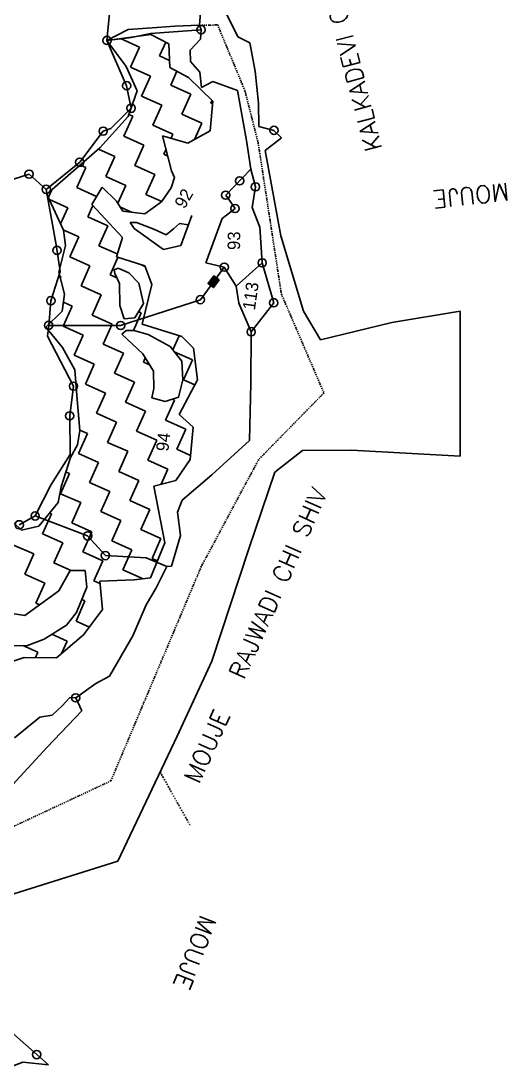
# Model space of a CAD drawing. Header units: metres. Extents: x 320480 to 323471, y 1845177 to 1849412.
# Drawn here: x 322762 to 323471, y 1845255 to 1846787 of the extents above; entities that cross this region are included whole.
import ezdxf

# ---------------------------------------------------------------- set-up
doc = ezdxf.new("R2010")
doc.units = ezdxf.units.M
doc.header["$LTSCALE"] = 0.3
doc.linetypes.add('DASHDOT', pattern=[1, 0.5, -0.25, 0, -0.25])
doc.linetypes.add('DIVIDE', pattern=[1.25, 0.5, -0.25, 0, -0.25, 0, -0.25])
for name, color, linetype in [('LINE_WATER', 4, 'Continuous'), ('OFF', 1, 'Continuous'), ('POLY_HATCH', 12, 'Continuous'), ('POLY_PARCEL', 6, 'Continuous'), ('POLY_WATER', 4, 'Continuous'), ('TEXT_MAPOUT', 7, 'Continuous'), ('TEXT_PARCEL', 7, 'Continuous'), ('V_BOUND_LINE', 7, 'Continuous'), ('V_BOUND_STREAM_LINE', 7, 'DASHDOT'), ('V_DIVIDE_LINE', 7, 'DIVIDE')]:
    doc.layers.add(name, color=color, linetype=linetype)
doc.styles.get("Standard").update_dxf_attribs({"font": 'simplex.shx'})
doc.styles.add('TEXT_MAP', font='', dxfattribs={"height": 1.8})
doc.styles.get('TEXT_MAP').set_extended_font_data('Kruti Dev 050')

msp = doc.modelspace()

# ---------------------------------------------------------------- hatches: boundary and pattern name
msp.add_hatch(color=256).paths.add_polyline_path([(323034.7, 1846403.9), (323042.5, 1846398.1), (323050.9, 1846409.4), (323043, 1846415.2)])

# ---------------------------------------------------------------- linework, layer by layer
msp.add_lwpolyline([(323050.9, 1846409.4), (323042.5, 1846398.1), (323034.7, 1846403.9), (323043, 1846415.2)], close=True)
for centre in [(323024.6, 1846774.4), (322887.2, 1846758.8), (322915.9, 1846692.7), (322922.4, 1846659.9), (323131, 1846627.5), (322881.6, 1846626.4), (322847.5, 1846581.1), (322773.5, 1846563.7), (323080.8, 1846553.9), (322798.5, 1846541.5), (323103.9, 1846545.2), (323060.5, 1846533), (323074.2, 1846513.6), (322814.3, 1846452.4), (323113.7, 1846434.3), (323058.4, 1846427.9), (322805.3, 1846379), (323023.6, 1846380.5), (323130.6, 1846376), (322802.1, 1846343), (322907.1, 1846342.8), (323097.7, 1846333.7), (322838.3, 1846254.3), (322832.8, 1846211), (322782.4, 1846064.9), (322759.1, 1846052), (322859, 1846035.8), (322884.9, 1846007.1), (322841.6, 1845799.5), (322784.5, 1845278.9)]:
    msp.add_circle(centre, 6.02)
at = {"layer": 'LINE_WATER'}
for p, q in [((322950.7, 1846769.1), (323024.6, 1846774.4)), ((322887.2, 1846758.8), (322923.2, 1846763.3)), ((322923.2, 1846763.3), (322950.7, 1846769.1))]:
    msp.add_line(p, q, dxfattribs=at)
at = {"layer": 'OFF'}
msp.add_line((323402.9, 1846363.6), (323402.8, 1846152.1), dxfattribs=at)
at = {"layer": 'POLY_HATCH'}
for p, q in [((322951.2, 1846767.4), (322887.2, 1846758.8)), ((322887.2, 1846758.8), (322915.1, 1846721)), ((322977.3, 1846753.8), (322951.2, 1846767.4)), ((322978.8, 1846719.1), (322977.3, 1846753.8)), ((322915.1, 1846721), (322931.3, 1846685.4)), ((323006.4, 1846704.9), (322978.8, 1846719.1)), ((323041.9, 1846670.1), (323006.4, 1846704.9)), ((322931.3, 1846685.4), (322918.3, 1846647.8)), ((323037.6, 1846626.7), (323041.9, 1846670.1)), ((322918.3, 1846647.8), (322877, 1846601.9)), ((322981.5, 1846568.6), (322968.4, 1846619.8)), ((322968.4, 1846619.8), (323005.2, 1846609)), ((323005.2, 1846609), (323037.6, 1846626.7)), ((322877, 1846601.9), (322799.6, 1846534.4)), ((322985.8, 1846559), (322981.1, 1846543.7)), ((322985.8, 1846559), (322981.5, 1846568.6)), ((322865.1, 1846519.4), (322880.2, 1846544.8)), ((322880.2, 1846544.8), (322901.2, 1846524.1)), ((322981.1, 1846543.7), (322966.9, 1846523.3)), ((322799.6, 1846534.4), (322823.5, 1846482.1)), ((322909.7, 1846471.1), (322865.1, 1846519.4)), ((322901.2, 1846524.1), (322910.5, 1846509.7)), ((322966.9, 1846523.3), (322942.5, 1846505.9)), ((322942.5, 1846505.9), (322910.5, 1846509.7)), ((322995.2, 1846459.4), (323011, 1846503.4)), ((322823.5, 1846482.1), (322826.8, 1846459.8)), ((322921, 1846493.3), (322930.1, 1846493.1)), ((322921, 1846493.3), (322926.9, 1846484.2)), ((322926.9, 1846484.2), (322969.9, 1846453.7)), ((322930.1, 1846493.1), (322955.7, 1846483.3)), ((322955.7, 1846483.3), (322973.8, 1846475.2)), ((322973.8, 1846475.2), (322984.3, 1846483.9)), ((322984.3, 1846483.9), (322992.9, 1846491.7)), ((322992.9, 1846491.7), (323006, 1846489.6)), ((322900.9, 1846442.9), (322909.7, 1846471.1)), ((322826.8, 1846459.8), (322816.9, 1846420.8)), ((322969.9, 1846453.7), (322995.2, 1846459.4)), ((322942.4, 1846430.1), (322900.9, 1846442.9)), ((322816.9, 1846420.8), (322825.3, 1846388.7)), ((322903.7, 1846426.4), (322897.6, 1846424.1)), ((322897.6, 1846424.1), (322898.6, 1846418.7)), ((322919, 1846419.6), (322903.7, 1846426.4)), ((322933.9, 1846404.6), (322919, 1846419.6)), ((322952.8, 1846402.7), (322942.4, 1846430.1)), ((322898.6, 1846418.7), (322905.3, 1846404)), ((322905.3, 1846404), (322906.1, 1846372)), ((322940.7, 1846374.9), (322933.9, 1846404.6)), ((322825.3, 1846388.7), (322821.7, 1846363.8)), ((322938.4, 1846344.9), (322952.8, 1846402.7)), ((322928, 1846353.9), (322940.7, 1846374.9)), ((322821.7, 1846363.8), (322798, 1846340.3)), ((322906.1, 1846372), (322912.4, 1846352.5)), ((322912.4, 1846352.5), (322928, 1846353.9)), ((322996.3, 1846326.6), (322938.4, 1846344.9)), ((322798, 1846340.3), (322822.5, 1846310.5)), ((322915, 1846335.7), (322909.1, 1846330)), ((322909.1, 1846330), (322939.6, 1846301.4)), ((322926.6, 1846335.6), (322915, 1846335.7)), ((322947.3, 1846329.7), (322926.6, 1846335.6)), ((322979.4, 1846312), (322947.3, 1846329.7)), ((322996.7, 1846290.9), (322979.4, 1846312)), ((323013.3, 1846309.6), (322996.3, 1846326.6)), ((322822.5, 1846310.5), (322840.1, 1846278.1)), ((322939.6, 1846301.4), (322955.1, 1846276.1)), ((323019.1, 1846263.4), (323013.3, 1846309.6)), ((322997.9, 1846263.7), (322996.7, 1846290.9)), ((322840.1, 1846278.1), (322843.5, 1846234.9)), ((322955.1, 1846276.1), (322955.5, 1846250.9)), ((322955.5, 1846250.9), (322952.7, 1846237.2)), ((322991.5, 1846238.2), (322997.9, 1846263.7)), ((322992.8, 1846212.8), (323019.1, 1846263.4)), ((322843.5, 1846234.9), (322847.8, 1846189.5)), ((322952.7, 1846237.2), (322972, 1846231.9)), ((322972, 1846231.9), (322991.5, 1846238.2)), ((323012.9, 1846194.4), (322992.8, 1846212.8)), ((322847.8, 1846189.5), (322844.1, 1846168.5)), ((323008.8, 1846147.1), (323012.9, 1846194.4)), ((322844.1, 1846168.5), (322834.1, 1846150.3)), ((322834.1, 1846150.3), (322820.5, 1846107.2)), ((322987.7, 1846116.8), (323008.8, 1846147.1)), ((322955.6, 1846108.4), (322987.7, 1846116.8)), ((322820.5, 1846107.2), (322816.1, 1846084.6)), ((322971.6, 1846025.7), (322955.6, 1846108.4)), ((322816.1, 1846084.6), (322787.5, 1846050.1)), ((322762.2, 1846044.4), (322725.2, 1846079.8)), ((322787.5, 1846050.1), (322762.2, 1846044.4)), ((322950.6, 1845974.5), (322971.6, 1846025.7)), ((322833.4, 1845985.1), (322817, 1845955.7)), ((322855.2, 1845985.3), (322833.4, 1845985.1)), ((322857.7, 1845960.9), (322855.2, 1845985.3)), ((322926.8, 1845971.9), (322950.6, 1845974.5)), ((322842.9, 1845924.1), (322857.7, 1845960.9)), ((322876.7, 1845969.7), (322926.8, 1845971.9)), ((322880.8, 1845928.2), (322876.7, 1845969.7)), ((322817, 1845955.7), (322767.5, 1845919.4)), ((322767.5, 1845919.4), (322727, 1845925.8)), ((322828, 1845905.7), (322842.9, 1845924.1)), ((322853, 1845891.4), (322880.8, 1845928.2)), ((322795.5, 1845885.2), (322828, 1845905.7)), ((322771.4, 1845876), (322795.5, 1845885.2)), ((322813.6, 1845858), (322853, 1845891.4)), ((322739.4, 1845875.2), (322771.4, 1845876)), ((322737.5, 1845848.5), (322766.4, 1845858.2)), ((322766.4, 1845858.2), (322813.6, 1845858))]:
    msp.add_line(p, q, dxfattribs=at)
at = {"layer": 'POLY_HATCH', "linetype": 'Continuous'}
for p, q in [((322934.6, 1846749.2), (322907.1, 1846761.5)), ((322963.9, 1846736.1), (322972.9, 1846756.1)), ((322921.5, 1846719.9), (322934.6, 1846749.2)), ((322978.3, 1846729.7), (322963.9, 1846736.1)), ((322950.9, 1846706.8), (322921.5, 1846719.9)), ((322980.2, 1846693.7), (322989.1, 1846713.8)), ((322937.8, 1846677.5), (322950.9, 1846706.8)), ((323009.5, 1846680.6), (322980.2, 1846693.7)), ((322996.4, 1846651.3), (323009.5, 1846680.6)), ((322967.1, 1846664.4), (322937.8, 1846677.5)), ((322954, 1846635.1), (322967.1, 1846664.4)), ((323038.8, 1846667.5), (323040.6, 1846671.5)), ((323041.5, 1846666.3), (323038.8, 1846667.5)), ((322924.7, 1846648.2), (322919.2, 1846650.6)), ((323025.7, 1846638.2), (322996.4, 1846651.3)), ((322911.6, 1846618.9), (322924.7, 1846648.2)), ((322983.3, 1846622), (322954, 1846635.1)), ((323015.1, 1846614.4), (323025.7, 1846638.2)), ((322940.9, 1846605.8), (322911.6, 1846618.9)), ((322980.7, 1846616.2), (322983.3, 1846622)), ((322927.8, 1846576.4), (322940.9, 1846605.8)), ((322898.5, 1846589.5), (322874.9, 1846600.1)), ((322885.4, 1846560.2), (322898.5, 1846589.5)), ((322970.2, 1846592.7), (322973.5, 1846599.9)), ((322976, 1846590.1), (322970.2, 1846592.7)), ((322843, 1846544), (322856.1, 1846573.3)), ((322856.1, 1846573.3), (322848.3, 1846576.8)), ((322957.1, 1846563.4), (322927.8, 1846576.4)), ((322914.7, 1846547.1), (322885.4, 1846560.2)), ((322944.1, 1846534), (322957.1, 1846563.4)), ((322872, 1846531), (322843, 1846544)), ((322903.1, 1846521.1), (322914.7, 1846547.1)), ((322801.6, 1846530), (322806, 1846540)), ((322829.9, 1846514.7), (322803.2, 1846526.6)), ((322967.2, 1846523.7), (322944.1, 1846534)), ((322819.4, 1846491.1), (322829.9, 1846514.7)), ((322859.2, 1846501.6), (322866.5, 1846517.9)), ((322923.2, 1846508.2), (322906.7, 1846515.6)), ((322888.6, 1846488.5), (322859.2, 1846501.6)), ((322846.1, 1846472.3), (322823.4, 1846482.4)), ((322875.5, 1846459.2), (322888.6, 1846488.5)), ((322833.1, 1846442.9), (322846.1, 1846472.3)), ((322902.2, 1846447.2), (322875.5, 1846459.2)), ((322862.4, 1846429.8), (322833.1, 1846442.9)), ((322891.7, 1846416.8), (322903.1, 1846442.2)), ((322849.3, 1846400.5), (322862.4, 1846429.8)), ((322942.7, 1846429.1), (322936.8, 1846431.8)), ((322820, 1846413.6), (322818.6, 1846414.2)), ((322819.2, 1846411.9), (322820, 1846413.6)), ((322901.5, 1846412.4), (322891.7, 1846416.8)), ((322878.6, 1846387.4), (322849.3, 1846400.5)), ((322836.2, 1846371.2), (322823.6, 1846376.8)), ((322865.5, 1846358.1), (322878.6, 1846387.4)), ((322823.1, 1846341.9), (322836.2, 1846371.2)), ((322894.8, 1846345), (322865.5, 1846358.1)), ((322925.8, 1846335.6), (322937.2, 1846361.3)), ((322937.2, 1846361.3), (322933.5, 1846362.9)), ((322881.7, 1846315.7), (322894.8, 1846345)), ((322852.4, 1846328.8), (322823.1, 1846341.9)), ((322839.3, 1846299.5), (322852.4, 1846328.8)), ((322983.4, 1846307.1), (322992.6, 1846327.7)), ((322911.1, 1846302.6), (322881.7, 1846315.7)), ((322868.7, 1846286.4), (322839.3, 1846299.5)), ((322898, 1846273.3), (322911.1, 1846302.6)), ((323012.1, 1846292.7), (322985.5, 1846304.6)), ((322855.6, 1846257.1), (322868.7, 1846286.4)), ((322940.4, 1846289.5), (322943.1, 1846295.7)), ((322949.3, 1846285.6), (322940.4, 1846289.5)), ((322999, 1846263.4), (323012.1, 1846292.7)), ((322927.3, 1846260.2), (322898, 1846273.3)), ((322884.9, 1846244), (322855.6, 1846257.1)), ((322914.2, 1846230.9), (322927.3, 1846260.2)), ((323015.3, 1846256.1), (322999, 1846263.4)), ((322871.8, 1846214.7), (322884.9, 1846244)), ((322985.9, 1846234), (322982.9, 1846235.4)), ((322943.5, 1846217.8), (322914.2, 1846230.9)), ((322972.8, 1846204.7), (322985.9, 1846234)), ((322901.1, 1846201.6), (322871.8, 1846214.7)), ((322930.4, 1846188.5), (322943.5, 1846217.8)), ((323002.2, 1846191.6), (322972.8, 1846204.7)), ((322858.7, 1846185.3), (322847.8, 1846190.2)), ((322888, 1846172.3), (322901.1, 1846201.6)), ((322989.1, 1846162.3), (323002.2, 1846191.6)), ((322845.6, 1846156), (322858.7, 1846185.3)), ((322959.8, 1846175.4), (322930.4, 1846188.5)), ((322946.7, 1846146.1), (322959.8, 1846175.4)), ((322917.4, 1846159.2), (322888, 1846172.3)), ((322904.3, 1846129.8), (322917.4, 1846159.2)), ((323009.3, 1846153.3), (322989.1, 1846162.3)), ((322874.9, 1846142.9), (322845.6, 1846156)), ((322976, 1846133), (322946.7, 1846146.1)), ((322832.5, 1846126.7), (322827.4, 1846129)), ((322861.9, 1846113.6), (322874.9, 1846142.9)), ((322933.6, 1846116.8), (322904.3, 1846129.8)), ((322966.3, 1846111.2), (322976, 1846133)), ((322819.4, 1846097.4), (322832.5, 1846126.7)), ((322891.2, 1846100.5), (322861.9, 1846113.6)), ((322920.5, 1846087.4), (322933.6, 1846116.8)), ((322848.8, 1846084.3), (322819.4, 1846097.4)), ((322878.1, 1846071.2), (322891.2, 1846100.5)), ((322835.7, 1846055), (322848.8, 1846084.3)), ((322949.8, 1846074.3), (322920.5, 1846087.4)), ((322793.3, 1846038.7), (322806.4, 1846068.1)), ((322806.4, 1846068.1), (322803.5, 1846069.4)), ((322907.4, 1846058.1), (322878.1, 1846071.2)), ((322936.7, 1846045), (322949.8, 1846074.3)), ((322865, 1846041.9), (322835.7, 1846055)), ((322894.3, 1846028.8), (322907.4, 1846058.1)), ((322822.6, 1846025.7), (322793.3, 1846038.7)), ((322851.9, 1846012.6), (322865, 1846041.9)), ((322966, 1846031.9), (322936.7, 1846045)), ((322780.2, 1846009.4), (322750.9, 1846022.5)), ((322809.5, 1845996.3), (322822.6, 1846025.7)), ((322923.6, 1846015.7), (322894.3, 1846028.8)), ((322953, 1846002.6), (322966, 1846031.9)), ((322767.1, 1845980.1), (322780.2, 1846009.4)), ((322881.2, 1845999.5), (322851.9, 1846012.6)), ((322910.5, 1845986.4), (322923.6, 1846015.7)), ((322834.7, 1845985.1), (322809.5, 1845996.3)), ((322868.1, 1845970.2), (322881.2, 1845999.5)), ((322960.7, 1845999.2), (322953, 1846002.6)), ((322796.4, 1845967), (322767.1, 1845980.1)), ((322939.8, 1845973.3), (322910.5, 1845986.4)), ((322783.3, 1845937.7), (322796.4, 1845967)), ((322877, 1845966.2), (322868.1, 1845970.2)), ((322789, 1845935.2), (322783.3, 1845937.7)), ((322842, 1845911.5), (322855, 1845940.8)), ((322855, 1845940.8), (322850.4, 1845942.9)), ((322861.6, 1845902.8), (322842, 1845911.5)), ((322828.9, 1845882.2), (322806.6, 1845892.2)), ((322786.5, 1845866), (322764.5, 1845875.8)), ((322820.8, 1845864.1), (322828.9, 1845882.2)), ((322783, 1845858.2), (322786.5, 1845866))]:
    msp.add_line(p, q, dxfattribs=at)
at = {"layer": 'POLY_PARCEL'}
for p, q in [((322915.9, 1846692.7), (322887.2, 1846758.8)), ((322922.4, 1846659.9), (322915.9, 1846692.7)), ((322892.6, 1846630.3), (322922.4, 1846659.9)), ((322847.5, 1846581.1), (322881.6, 1846626.4)), ((322881.6, 1846626.4), (322892.6, 1846630.3)), ((322798.5, 1846541.5), (322847.5, 1846581.1)), ((322773.5, 1846563.7), (322676.8, 1846533.3)), ((322798.5, 1846541.5), (322773.5, 1846563.7)), ((323060.5, 1846533), (323097.3, 1846571)), ((322813.1, 1846460.6), (322798.5, 1846541.5)), ((323074.2, 1846513.6), (323060.5, 1846533)), ((323055.3, 1846499.1), (323074.2, 1846513.6)), ((323031.4, 1846434.4), (323055.3, 1846499.1)), ((322818.8, 1846421.5), (322813.1, 1846460.6)), ((323058.4, 1846427.9), (323031.4, 1846434.4)), ((323075.9, 1846400.4), (323113.7, 1846434.3)), ((322805.3, 1846379), (322818.8, 1846421.5)), ((323023.6, 1846380.5), (323058.4, 1846427.9)), ((323058.4, 1846427.9), (323075.9, 1846400.4)), ((323075.9, 1846400.4), (323079.8, 1846375.4)), ((322802.1, 1846343), (322805.3, 1846379)), ((322907.1, 1846342.8), (323023.6, 1846380.5)), ((323079.8, 1846375.4), (323097.7, 1846333.7)), ((322800.6, 1846327.1), (322802.1, 1846343)), ((322802.1, 1846343), (322907.1, 1846342.8)), ((322838.3, 1846254.3), (322800.6, 1846327.1)), ((322832.8, 1846211), (322838.3, 1846254.3)), ((322833.6, 1846154.8), (322832.8, 1846211)), ((322805.7, 1846110.9), (322833.6, 1846154.8)), ((322782.4, 1846064.9), (322805.7, 1846110.9)), ((322759.1, 1846052), (322782.4, 1846064.9)), ((322782.4, 1846064.9), (322859, 1846035.8)), ((322859, 1846035.8), (322884.9, 1846007.1)), ((322884.9, 1846007.1), (322944.5, 1846004)), ((322944.5, 1846004), (322974.4, 1845990.9)), ((322821.8, 1845787.7), (322833, 1845800.2)), ((322833, 1845800.2), (322841.6, 1845799.5)), ((322807.2, 1845774), (322821.8, 1845787.7)), ((322752, 1845741.1), (322789, 1845771.3)), ((322789, 1845771.3), (322807.2, 1845774)), ((322801.8, 1845263.7), (322726.9, 1845329.7)), ((322729.8, 1845254.9), (322764.2, 1845267.6)), ((322764.2, 1845267.6), (322801.8, 1845263.7))]:
    msp.add_line(p, q, dxfattribs=at)
at = {"layer": 'POLY_WATER'}
for p, q in [((323028.7, 1846864.7), (323022.4, 1846781)), ((323078.3, 1846763.9), (323054.4, 1846812.1)), ((323022.4, 1846781), (323024.6, 1846774.4)), ((323024.6, 1846774.4), (323023.6, 1846760.7)), ((323023.6, 1846760.7), (323008.6, 1846744.5)), ((323095.5, 1846755.3), (323078.3, 1846763.9)), ((323008.6, 1846744.5), (323009.2, 1846728.3)), ((323103.3, 1846714.2), (323095.5, 1846755.3)), ((323009.2, 1846728.3), (323022.7, 1846712.4)), ((323022.7, 1846712.4), (323025.1, 1846690.1)), ((323108.6, 1846667.3), (323103.3, 1846714.2)), ((323025.1, 1846690.1), (323041.8, 1846698.7)), ((323041.8, 1846698.7), (323077.9, 1846685.6)), ((323077.9, 1846685.6), (323091.1, 1846612.9)), ((323109, 1846633), (323108.6, 1846667.3)), ((323131, 1846627.5), (323109, 1846633)), ((323141.9, 1846616.6), (323131, 1846627.5)), ((323091.1, 1846612.9), (323097.3, 1846571)), ((323118, 1846598.4), (323141.9, 1846616.6)), ((323140.9, 1846473.6), (323118, 1846598.4)), ((323097.3, 1846571), (323103.9, 1846545.2)), ((323103.9, 1846545.2), (323099, 1846515.1)), ((323099, 1846515.1), (323110.3, 1846486.3)), ((323110.3, 1846486.3), (323113.7, 1846434.3)), ((323174, 1846363.5), (323140.9, 1846473.6)), ((323113.7, 1846434.3), (323130.6, 1846376)), ((323130.6, 1846376), (323097.7, 1846333.7)), ((323199, 1846321.8), (323174, 1846363.5)), ((323402.9, 1846363.6), (323302.9, 1846347.1)), ((323302.9, 1846347.1), (323199, 1846321.8)), ((323097.7, 1846333.7), (323097.3, 1846258.7)), ((323097.3, 1846258.7), (323095.2, 1846174.8)), ((323095.2, 1846174.8), (323040.2, 1846124.8)), ((323132, 1846128.7), (323172.4, 1846160.5)), ((323172.4, 1846160.5), (323244.2, 1846160.8)), ((323244.2, 1846160.8), (323402.8, 1846152.1)), ((323094.4, 1846017), (323132, 1846128.7)), ((323040.2, 1846124.8), (322996.9, 1846087.7)), ((322996.9, 1846087.7), (322990.1, 1846070.5)), ((322990.1, 1846070.5), (322994.6, 1846036.2)), ((322994.6, 1846036.2), (322981.6, 1845991.6)), ((323040.4, 1845853.1), (323094.4, 1846017)), ((322974.4, 1845990.9), (322958.4, 1845958.9)), ((322981.6, 1845991.6), (322974.4, 1845990.9)), ((322958.4, 1845958.9), (322944.4, 1845935.4)), ((322944.4, 1845935.4), (322925.1, 1845890.2)), ((322925.1, 1845890.2), (322890.9, 1845830.9)), ((322989.8, 1845743.6), (323040.4, 1845853.1)), ((322890.9, 1845830.9), (322870.8, 1845820.6)), ((322870.8, 1845820.6), (322841.6, 1845799.5)), ((322841.6, 1845799.5), (322850.3, 1845780.6)), ((322850.3, 1845780.6), (322800, 1845727.7)), ((322903.1, 1845561.1), (322989.8, 1845743.6)), ((322800, 1845727.7), (322749.5, 1845672.3)), ((322734.3, 1845507.9), (322903.1, 1845561.1))]:
    msp.add_line(p, q, dxfattribs=at)
at = {"layer": 'V_BOUND_LINE'}
for p, q in [((322887.2, 1846758.8), (322902.4, 1846920.9)), ((322887.2, 1846758.8), (322918.1, 1846775)), ((322918.1, 1846775), (322959.8, 1846777.9)), ((322959.8, 1846777.9), (322986.4, 1846779.4)), ((322986.4, 1846779.4), (323022.4, 1846781))]:
    msp.add_line(p, q, dxfattribs=at)
at = {"layer": 'V_BOUND_STREAM_LINE', "ltscale": 10}
for p, q in [((323022.4, 1846781), (323048.8, 1846781.4)), ((323048.8, 1846781.4), (323088.6, 1846685.4)), ((323088.6, 1846685.4), (323107.9, 1846609.4)), ((323107.9, 1846609.4), (323141.8, 1846388.7)), ((323141.8, 1846388.7), (323203.9, 1846244.4)), ((323203.9, 1846244.4), (323108.7, 1846147.3)), ((323108.7, 1846147.3), (323024.8, 1845991)), ((323024.8, 1845991), (322892.9, 1845678.3)), ((322892.9, 1845678.3), (322680, 1845578.7))]:
    msp.add_line(p, q, dxfattribs=at)
at = {"layer": 'V_DIVIDE_LINE', "ltscale": 10}
msp.add_line((322964.9, 1845691.1), (323009, 1845612.6), dxfattribs=at)

# ---------------------------------------------------------------- texts
at = {"layer": 'TEXT_MAPOUT'}
for s, height, rotation, p in [('KALKADEVI CHI SHIV', 25.282, 104.5827, (323289.2, 1846600.7)), ('MOUJE ', 25.28, 186.0289, (323472.8, 1846550.8)), ('RAJWADI CHI SHIV', 25.282, 65.9427, (323087.2, 1845824.5)), ('MOUJE', 25.28, 65.9427, (323021.7, 1845672.5)), ('MOUJE', 25.28, 248.803, (323023.9, 1845484.5))]:
    msp.add_text(s, height=height, rotation=rotation, dxfattribs=at).set_placement(p)
at = {"layer": 'TEXT_PARCEL', "style": 'TEXT_MAP'}
for s, rotation, p in [('92', 60.2361, (323000.5, 1846512)), ('93', 89.1266, (323081.4, 1846452.9)), ('113', 81.8773, (323103.1, 1846364.5)), ('94', 83.4566, (322976.8, 1846158.4))]:
    msp.add_text(s, height=18.2, rotation=rotation, dxfattribs=at).set_placement(p)

doc.saveas('drawing.dxf')
